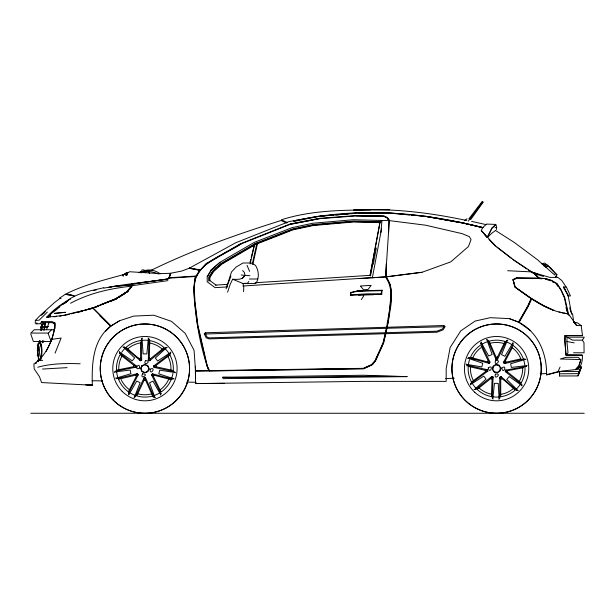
<?xml version="1.0" encoding="UTF-8"?>
<svg xmlns="http://www.w3.org/2000/svg" width="615" height="615" viewBox="0 0 615 615"><rect width="100%" height="100%" fill="white"/><g stroke="black" fill="none" stroke-linecap="round" stroke-linejoin="round"><path stroke-width="0.92" d="M119.61 353.348L119.325 351.611M474.042 389.51L475.441 389.587L491.769 376.472L493.115 377.01L492.169 398.02L493.03 399.166M386.059 277.188L386.151 270.492M122.992 347.083L124.43 347.098L140.42 360.759L141.673 360.029L141.358 339.08L142.273 338.027M350.489 292.586L357.515 290.841L382.115 290.234L381.738 294.377L366.494 294.439L350.435 295.415L350.957 294.808L350.996 292.64L350.489 292.302L350.435 295.7M521.966 385.951L521.705 384.214M386.235 263.797L385.913 276.873L422.013 272.276L450.741 261.89L468.453 246.53L471.059 239.596L469.368 236.637L462.149 233.662L425.618 225.198L389.333 220.616L385.59 276.873L372.375 277.749L381.546 228.795M518.253 390.44L516.815 390.402L500.979 376.565L499.718 377.279L499.795 398.22L498.865 399.273M574.041 322.183L577.654 322.975L581.198 325.619L582.497 335.444L565.085 335.559L564.939 341.025L566.038 355.086L582.367 355.255C582.759 360.421 581.452 368.7 575.479 369.638L578.83 365.848M388.588 232.347L388.926 220.608L387.204 217.818L384.052 216.296L356.285 215.911L318.947 218.732L290.388 224.26L240.55 244.14L206.325 263.935L200.083 270.293L195.301 277.98L194.002 289.127L194.671 301.888L197.569 325.174L207.024 366.24L209.269 370.822L363.404 368.623L372.106 364.649L375.165 360.967L383.314 343.001L385.482 333.768M155.303 397.582L153.143 397.075L145.494 380.001L145.532 377.702L144.087 377.81L135.285 396.821L134.001 397.375M566.038 355.086L567.999 352.756L566.907 341.51L567.053 337.128L565.085 335.559M170.432 353.825L170.816 352.072M577.831 375.934L559.458 375.98L559.635 371.522L579.807 371.383L581.298 367.04L581.006 367.662M559.642 371.26L559.458 375.98M38.245 361.528L38.461 356.831M38.345 361.52L38.43 359.637M507.821 340.018L506.529 340.556L497.512 359.46L496.067 359.56L496.128 357.261L489.34 341.709M136.953 395.437L144.141 380.155L144.087 377.81M148.984 344.669L149.237 339.449L148.107 338.065M149.745 341.194L149.307 358.161L148.276 360.213L149.63 360.744L165.812 347.437L167.203 347.49M470.49 384.89L470.89 383.145M148.984 339.196L148.276 360.213M243.548 291.733L243.786 287.174L242.994 283.492L232.616 279.241L230.125 284.468L227.588 292.194M141.673 360.029L140.612 357.945L140.481 341.925M497.512 359.46L497.489 357.123L504.846 341.925M491.431 396.014L492.062 379.055L493.115 377.01M499.718 377.279L500.756 379.37L500.718 396.26M41.858 321.568L52.091 321.622L55.027 323.052C54.151 335.483 49.238 348.482 41.105 357.784M128.766 394.815L136.761 381.054L140.135 382.722L134.447 397.006M51.599 329.74L48.37 333.069L48.293 333.914L51.16 341.479L33.356 341.479L30.75 333.93M507.367 340.387L501.525 354.601L504.877 356.308L513.033 342.64M148.323 338.627L146.87 353.933L143.103 353.886L142.027 338.558M381.738 294.377L381.262 293.816L381.554 290.672L382.115 290.234M380.854 232.493L382 220.439L380.378 220.401M35.193 322.275L35.378 320.43L39.944 315.687L54.489 302.565L60.093 298.306L59.501 298.237L65.305 294.308L71.509 295.331L73.562 295.884L74.061 296.684M492.823 398.597L494.452 383.314L498.219 383.399L499.119 398.743M116.22 370.192L133.709 366.686L133.862 365.333L120.563 354.932M39.106 342.747L39.322 340.948M39.206 342.678L39.422 340.879M39.867 342.747L40.083 340.948M39.975 342.678L40.19 340.879M42.274 342.747L42.497 340.948M42.381 342.678L42.596 340.879M520.767 382.622L507.59 372.06L507.759 370.707L523.573 367.693M141.542 272.545L141.888 270.016L143.549 269.847L145.409 270.669M114.382 372.336L115.297 371.222L135.938 367.24L136.153 365.802L119.587 352.995M135.938 367.24L135.415 367.14L135.638 365.656L133.862 365.333M507.59 372.06L505.822 371.714L506.053 370.238L505.53 370.138L505.299 371.568L521.728 384.567M242.994 283.492L255.748 283.492C259.515 278.326 258.9 270.539 255.44 265.326L251.374 262.997L242.971 262.997L236.045 267.095L231.494 271.984L226.405 287.643M255.087 282.754L370.092 275.343L379.886 222.638M372.752 264.096L370.584 275.72L369.984 275.359L370.453 275.851M370.092 275.343L379.978 222.638L381.239 221.761L353.325 221.085L313.15 224.59L292.679 228.934L255.041 243.625L221 263.458L212.744 270.938L208.8 277.15L208.816 281.086M373.282 264.189L376.319 247.983M40.851 330.047L41.882 324.635M44.026 330.047L45.402 322.829M41.62 330.047L42.65 324.635M40.759 330.147L41.82 324.751M41.528 330.147L42.758 323.851M43.934 330.147L45.341 322.952M385.713 333.707L387.035 328.256L444.983 326.719L443.2 329.778L437.08 332.208L217.81 338.627L208.954 338.888L206.194 337.773L204.272 333.761L205.341 332.784L443.892 325.519L444.983 326.719M252.25 264.189L257.016 242.817M252.896 264.189L257.654 242.817M250.128 263.95L254.625 244.047L251.204 257.57M204.272 333.761L205.518 334.007L206.94 336.982L209.138 337.873L385.336 332.715L386.612 327.265M386.012 332.884L383.637 343.062L375.519 360.951L372.536 364.626L363.765 368.792L195.547 371.145M387.312 327.334C389.218 310.99 396.437 291.664 386.228 276.842L359.237 278.595M385.167 333.814L382.991 343.07L375.081 360.498L371.529 364.61L363.334 368.331L195.547 370.807L194.056 350.319L185.207 333.368L171.547 321.391L153.719 315.203L133.739 316.087L119.548 320.746L110.646 326.188C92.527 340.133 91.727 364.334 92.342 385.244L41.597 382.553L39.437 376.626L34.194 368.9L33.886 363.872L35.77 363.457L36.4 362.05L39.767 359.006M386.681 327.334C388.611 311.013 395.829 291.695 385.59 276.896M567.291 313.135L567.176 313.619L568.306 314.196M43.35 342.432L43.788 340.618M250.059 262.075L250.743 259.369M467.016 366.14L467.185 365.471L466.193 364.026M578.392 366.932L581.175 366.955L578.131 375.304M578.277 374.996L578.138 375.519L579.023 373.436M54.466 329.971L51.829 339.588L46.194 351.434M385.382 333.722L388.519 320.838L391.248 291.787L390.118 284.453L385.92 277.073M168.902 278.349L170.77 273.221L181.671 271.077L189.266 268.209L200.083 270.293L206.017 263.689L240.211 243.863L290.219 223.937L319.262 218.363L356.285 215.542L384.129 216.003L387.465 217.649L389.633 220.654L353.241 219.739L312.866 223.237L292.163 227.619L254.295 242.364L220.016 262.274L211.345 269.716L207.194 276.727L207.217 281.816L215.127 287.651L227.542 286.913M580.844 359.998L579.023 365.902L575.479 369.638M579.099 364.979L580.806 359.567L560.28 358.999L565.977 357.33L576.878 357.315L578.246 357.369L580.721 359.79M126.429 273.414L129.65 271.745L159.869 273.629L170.347 273.291L168.925 277.796L167.687 278.91C146.431 282.231 124.899 283.976 103.835 288.158M169.179 277.911L170.77 273.221M496.605 225.59L496.374 229.487M226.066 288.812L230.933 276.112M215.811 285.614L215.996 285.068L227.435 284.391M46.502 329.763L49 322.644M580.076 370.03L578.023 375.842L581.175 367.378L580.299 369.454M578.538 373.743L579.353 371.506M189.266 268.209L235.714 242.771L288.996 221.592L318.739 216.196L356.362 213.059L389.679 212.928L425.703 216.265L462.234 222.745L482.614 227.711L486.565 224.075L495.828 224.421L491.877 228.057L487.18 237.575L481.291 230.494L482.614 227.711M160.569 395.084L161.069 393.408M579.522 371.498L580.045 370.138M55.05 353.179L61.123 338.035L51.652 339.38M480.715 343.677L481.23 342.002M115.643 378.025L116.881 378.686L137.23 373.72L138.221 374.781L136.399 376.18L128.228 392.039M443.453 326.542L443.892 325.519M525.948 359.583L524.726 358.906L504.323 363.634L503.347 362.566L505.184 361.182L512.679 346.937M149.63 360.744L150.598 358.614L163.698 347.959M477.555 389.087L490.778 378.586L491.769 376.472M538.202 278.372L538.517 278.026L516.777 277.849L513.033 279.641L515.262 287.136L530.999 298.214L531.252 298.913L527.97 306.255L518.799 322.199L509.358 318.632L490.355 317.686L475.126 321.053L460.85 330.785L450.142 347.513L446.175 368.639L446.175 381.369L363.404 381.369L195.547 383.576L195.324 366.279M530.999 298.214L531.099 298.844L531.66 298.844L528.293 306.332L519.075 322.383C538.256 332.361 547.019 354.102 546.581 374.858L562.148 371.029L575.709 369.592M557.882 371.914L560.065 367.117M580.883 367.586L581.175 366.955M138.221 374.781L128.466 393.408L128.812 394.207M487.18 237.575L492.008 228.25L495.967 224.606M503.347 362.566L513.317 344.046L512.979 343.247M199.637 270.277L194.955 277.842L193.687 289.434C195.132 316.802 199.583 344.792 208.777 370.538L209.269 370.822M526.033 366.678L527.147 365.287M443.73 326.849L442.5 328.964L436.873 331.201L385.336 332.715M509.358 318.632L518.537 322.091L527.732 306.078L531.129 298.506L514.924 287.059L513.033 279.641M582.382 340.172L584.25 337.181L567.053 337.128L572.504 340.126L582.382 340.172L583.973 342.601L584.081 352.802L573.572 352.749M160.892 391.571L153.427 376.418L154.15 375.265L171.431 379.701M207.194 276.727L211.483 269.977L220.016 262.274M215.996 285.068L209.892 280.586L209.346 280.84L209.346 277.288L213.174 271.269L221.346 263.873L255.302 244.063L292.855 229.395L313.25 225.075L353.356 221.561L380.585 222.215M209.892 280.586L209.884 277.427L213.597 271.592L221.669 264.266L255.548 244.47L293.024 229.818L313.343 225.505L353.379 221.992L379.978 222.638M361.336 299.605L363.78 295.769M109.247 287.413L112.945 286.559L130.757 284.83L131.233 284.299L142.25 282.523L167.857 279.118L169.102 278.164L195.632 276.489M471.021 357.507L487.418 361.889L488.156 360.751L481.261 346.299M468.33 221.162L469.414 219.501M541.938 264.027L544.544 263.02L547.788 265.519L545.982 267.571L546.943 266.787L543.706 264.289M555.453 277.05L556.952 274.79L550.317 267.617L546.158 264.327L543.391 265.211M554.361 274.997L555.36 273.49L547.481 265.311M160.938 393.738L151.567 375.004L152.382 373.805L172.715 379.171L174.014 378.571M153.427 376.418L151.967 375.358L152.804 374.12L152.382 373.805M119.548 320.746L110.815 326.05L92.734 308.046L115.928 298.744L127.751 291.341M467.592 358.368L468.899 357.776L489.179 363.373L490.001 362.181L480.845 343.347M489.179 363.373L488.748 363.05L489.602 361.828L488.156 360.751M247.338 283.492L248.791 281.462M482.944 202.52L470.852 219.401L468.938 218.771L481.691 202.104L482.79 201.743L482.944 202.52L481.691 202.104M35.908 323.921L40.275 323.69L41.697 321.714L45.272 324.236M568.821 315.426L564.739 297.537L561.18 289.926L557.167 283.723L551.447 280.371L546.035 278.703L538.924 278.018L538.571 278.51L542.03 278.841M370.76 285.837L368.085 289.481L363.511 289.75L360.751 286.413M469.898 219.094L482.79 201.743M126.613 292.171L115.904 298.882L92.734 308.046M130.026 284.807L131.441 286.413L127.067 291.956L115.543 299.205L102.859 304.187M127.582 291.956L128.673 290.572M129.773 289.188L131.964 286.413L130.757 284.83M167.903 280.64L132.248 285.683L127.382 291.695L124.115 293.586M242.633 270.539L244.301 272.353L245.031 275.397C242.694 280.132 236.998 279.394 232.616 279.241M50.492 316.81L48.024 316.81L51.921 312.697L48.024 316.81L48.431 317.156M50.607 314.819L48.777 316.94L46.617 317.194C53.444 309.745 61.661 303.556 70.671 298.975M48.262 316.94L52.106 312.528L62.207 304.44L67.735 301.15M293.386 221.123C355.693 206.755 421.344 211.668 482.906 227.604L476.402 226.22M50.492 314.757L48.539 316.81L48.954 317.156M241.787 278.672L245.031 275.397L249.921 275.728M105.396 331.462L110.815 326.05M487.388 237.544L491.669 233.323L495.613 230.433M44.272 312.851L41.205 315.349M47.355 312.097L39.16 320.2L35.378 320.43M45.433 311.605L43.711 312.889M205.518 334.007L387.035 328.256M166.642 347.629L155.326 358.03L157.64 361.005L170.501 352.603M37.53 361.213L39.644 359.298M464.556 220.685L467.023 218.717M474.611 389.387L486.05 379.117L483.767 376.119L470.806 384.367M175.344 372.89L174.522 371.76L154.034 367.409L153.604 366.025L155.849 365.548L170.094 354.801M119.01 379.124L135.438 375.219L137.23 373.72M467.008 365.164L487.449 369.753L487.856 371.145L485.612 371.591L471.244 382.176M504.323 363.634L506.13 362.158L520.913 358.853M372.398 277.619L242.833 286.013M63.86 303.672C74.469 293.163 89.959 291.126 103.843 287.682M52.436 312.697L59.64 306.885M153.604 366.025L170.478 353.471M55.511 310.214L56.957 309.061M487.856 371.145L470.844 383.499M141.143 272.483L148.538 271.484L149.845 270.554L142.457 271.546L138.99 272.706M125.721 275.666L127.32 274.744L127.005 272.768L122.9 274.974L123.208 276.389M125.26 273.983L127.897 272.768M210.461 270.5L215.035 267.494M116.058 299.205L117.596 298.237M119.126 297.268L125.276 293.409M126.467 347.752L136.361 356.462L139.459 358.668L140.612 357.945M500.756 379.37L501.925 378.656L504.992 380.9L514.786 389.726M62.522 304.556L66.466 302.18M468.899 357.776L474.219 359.052M140.42 360.759L140.174 360.282L141.465 359.537M241.264 243.84C224.36 255.24 192.503 263.497 194.294 289.396L194.97 301.811L197.876 325.181L207.355 366.271L209.454 370.538M122.992 275.074L127.005 272.768M499.926 377.771L501.225 377.033L500.979 376.565M139.997 271.991L141.488 271.376M516.777 277.849L513.056 279.694L514.932 287.036C530.745 298.706 547.896 311.298 567.952 313.865L564.27 297.422L560.849 290.026L556.783 283.73L551.109 280.409L545.743 278.756L538.025 278.049M513.417 279.925L517.069 278.118L537.91 278.48L538.233 277.988L534.304 273.583L514.463 260.46L495.336 245.739L481.291 230.494L481.568 231.232M150.983 270.385C192.787 249.974 236.737 234.407 281.07 220.516L286.521 223.03M70.51 303.272C89.321 293.132 110.147 288.512 131.241 286.19L131.441 286.413M486.288 224.667L471.582 221.369M139.397 272.614L140.835 272.022M101.882 304.187L115.382 298.882L126.867 291.695L131.241 286.19L130.242 284.83M94.072 307.638L102.013 304.517M110.984 301.196L115.213 299.536M95.471 307.292L98.116 306.247M571.658 314.296L567.952 294.654L565.162 289.757L564.585 289.726L563.609 287.051L564.078 286.874M93.057 307.654L84.155 310.483M85.024 310.291L93.58 307.654M93.188 307.984L71.156 313.85M294.178 221.085L296.676 220.216M294.823 221.154L318.739 216.403M543.929 266.049L545.313 265.603L546.697 266.533M88.698 309.537L93.173 308.169M116.212 378.148L130.926 373.689L130.126 370.007L114.89 371.998M525.387 359.452L510.627 363.742L511.38 367.432L526.64 365.618M546.581 374.858L557.19 371.829M124.822 274.244C104.788 279.848 84.347 284.668 65.674 294.093L68.803 294.301L73.977 295.707L74.569 296.63M154.034 367.409L156.302 366.832L172.8 370.438M37.738 367.232C51.429 363.427 66.036 363.25 80.165 363.773M468.715 366.502L485.174 370.299L487.449 369.753M76.291 312.182L62.938 315.441L56.203 316.241M63.937 315.564L69.357 314.28M108.87 287.397L112.56 286.529L130.957 285.006M93.872 290.472L96.586 289.842M75.707 312.435L84.509 310.291M78.635 311.759L82.287 310.921M78.735 312.105L82.387 311.259M505.53 370.138L526.225 366.386M350.996 292.64L357.63 291.272L381.554 290.672M290.318 224.306L319.308 218.732M92.434 307.954L93.057 307.838M127.32 274.744L126.16 274.966L125.844 272.991M531.322 272.107L534.65 273.813L543.56 276.404M131.233 284.299L167.957 278.995M386.228 276.842L422.013 272.276M59.663 316.179L61.346 315.979M124.43 347.098L128.704 350.512M144.141 380.155L145.494 380.001M516.815 390.402L512.579 386.943M496.128 357.261L497.489 357.123M49.976 316.81L56.711 316.241M53.628 316.825L56.296 316.579M321.56 216.165L327.203 215.696M329.087 215.534L333.791 215.142M336.613 214.912L341.31 214.52M343.193 214.358L348.836 213.889M350.719 213.736L356.362 213.259M319.992 216.18L324.751 215.788M327.611 215.55L332.369 215.158M335.229 214.919L339.987 214.527M342.839 214.297L347.606 213.905M349.505 213.743L354.263 213.351M144.064 378.348L145.555 378.233M350.957 294.808L366.494 293.878L381.262 293.816M67.081 367.647L42.512 369.046M496.051 359.029L497.543 358.929M169.371 277.734L195.962 276.043M243.64 283.43L246.5 283.261M360.413 285.998L371.099 285.383M358.46 295.154L373.643 294.723M570.52 311.19L569.721 307.738M445.644 378.617L454.239 378.187M540.124 373.858L546.804 373.52M357.515 291.133L362.904 290.88M130.388 284.768L130.803 284.76M371.86 290.588L373.643 290.541M359.145 213.221L377.671 212.951M224.337 383.36L195.547 383.576M370.561 209.83L353.687 210.015C390.125 208.231 426.556 212.152 462.234 219.586L466.908 220.478M559.542 373.797L578.8 373.643M407.076 376.626C345.561 375.342 284.053 378.809 222.538 377.256L363.442 375.242L407.076 376.626L222.838 378.632M389.679 209.761C353.579 210.315 316.133 208.616 281.378 219.809L287.582 222.715M37.315 344.046L38.307 344.046M37.315 349.197L38.307 349.189M577.639 369.154L580.606 369.192M48.6 326.473L40.536 326.496M47.639 327.564L40.436 327.58M495.06 227.604L496.82 227.604M249.359 279.01L257.762 279.01M563.609 287.051L568.152 295.969L570.474 295.923L566.407 287.082L564.216 287.167L565.162 289.757M65.574 294.354L71.025 295.177M60.593 298.521L61.077 298.521M46.617 317.194L48.623 317.194M35.178 323.075L37.169 323.075M581.198 325.619L576.632 325.543L573.718 322.068M54.543 329.74L34.209 329.74L30.858 333.084L48.37 333.069M582.29 335.705L565.016 335.636L564.862 341.041L565.938 354.932L582.121 355.001M37.215 345.13L38.199 345.13M37.215 350.281L38.199 350.281M37.315 354.586L38.307 354.586M37.215 355.67L38.199 355.67M39.921 360.352L42.712 360.352M35.132 362.95L36.331 362.95M195.532 370.538L208.777 370.538M30.75 413.257L584.25 413.257M377.141 212.882L389.679 213.059M356.123 215.88L383.921 216.288L387.135 217.871L389.633 220.654M92.112 380.739L102.62 380.893M186.699 382.115L196.254 382.253M507.613 270.723L531.644 271.884M531.814 271.999L535.142 273.729L538.924 278.018M391.578 213.305L409.59 214.973M411.481 215.15L416.224 215.596M418.123 215.765L422.859 216.211M241.195 274.99L245.031 275.397M199.983 269.839L189.758 267.971M563.555 312.912L565.408 313.181M174.891 372.529L159.7 370.168L158.816 373.828L173.415 378.648M55.027 323.052L52.575 322.644L54.566 324.013L54.712 329.102M200.083 270.293L189.628 268.317M466.654 364.388L481.814 366.924L482.737 363.281L468.2 358.284M425.703 216.403L437.88 218.563M439.756 218.894L441.624 219.232M443.5 219.563L462.234 222.884M425.703 216.472L462.234 222.945M40.275 323.69L45.172 324.589M566.907 341.51L574.172 342.878M467.577 224.083L463.118 223.084L475.518 225.982M469.36 224.483L475.603 225.889M559.104 311.928L562.633 312.781M209.346 277.288L209.884 277.427M133.709 366.686L135.415 367.14M476.517 226.136L482.906 227.604M71.801 295.385L73.177 295.754M486.526 339.565L488.141 340.341M506.053 370.238L507.759 370.707M135.638 365.656L136.153 365.802M505.299 371.568L505.822 371.714M545.49 279.172L550.748 280.794M531.414 272.014L549.81 277.403L557.267 277.403L555.868 276.158M532.644 272.284L537.61 273.959M158.947 274.075C153.581 272.276 147.485 270.039 141.896 272.045C147.546 268.263 155.034 270.062 160.238 273.783M149.307 358.161L150.598 358.614M490.778 378.586L492.062 379.055M148.492 359.729L149.883 360.267M491.516 376.941L492.899 377.495M518.537 322.091L519.075 322.383M553.769 310.49L544.337 306.209L531.66 298.844M553.008 309.906L543.845 305.747L531.545 298.559M45.21 324.228L42.789 322.644L52.928 322.644L54.258 323.559M573.71 321.691L575.971 322.975M552.339 281.724L553.923 282.662M495.629 230.533L514.186 242.379L537.695 259.891L553.769 274.275M526.771 268.932L512.879 259.53M528.316 269.954L530.637 271.499M119.587 352.134L132.248 360.851L134.631 357.938L123.569 347.267M521.712 385.421L509.159 376.557L506.745 379.447L517.676 390.248M518.806 322.222L530.553 330.709M496.958 247.284L511.365 258.361M557.728 277.327L561.803 280.517L565.985 286.844M555.36 273.49L556.952 274.79M41.697 321.714L42.881 322.683M152.804 374.12L154.15 375.265M487.418 361.889L488.748 363.05M151.567 375.004L151.967 375.358M489.602 361.828L490.001 362.181M110.984 325.919L92.911 307.784M110.646 326.188L99.884 315.826M135.438 375.219L136.399 376.18M488.963 239.496L495.444 246.115M505.184 361.182L506.13 362.158M136.799 374.035L137.814 375.119M534.65 273.813L538.517 278.026M503.754 362.227L504.761 363.327M484.605 234.592L486.442 236.744M570.559 311.367L572.634 314.273L573.703 321.814M131.218 284.276L132.248 285.683M576.632 325.543L568.752 314.296L567.276 313.512M556.314 284.053L557.813 286.313M387.135 217.871L388.926 220.608M247.038 265.326L249.598 271.392M73.862 295.93L74.346 296.73M160.561 394.507L152.943 381.162L149.53 382.753L154.857 397.167M481.23 342.586L488.702 356.016L492.123 354.463L486.965 339.987M145.532 377.702L154.019 396.944M496.067 359.56L487.803 340.218M148.538 271.484L149.445 273.398M140.328 271.43L141.043 272.983M139.459 358.668L140.174 360.282M567.491 294.331L568.199 295.961M501.225 377.033L501.925 378.656M205.341 332.784L205.756 333.784M155.849 365.548L156.302 366.832M485.174 370.299L485.612 371.591M154.111 365.887L154.557 367.309M486.919 369.838L487.349 371.276M566.008 307.554L566.861 311.275M54.919 324.013L55.042 328.249M195.547 370.83L195.547 378.217M41.636 356.631A6.112 1.461 -90 0 1 39.445 351.357A6.104 1.461 90 0 1 40.905 345.269A6.089 1.453 -90 0 1 41.636 346.084M37.907 350.435A8.994 2.03 -90 0 1 41.051 343.893A8.994 2.03 -90 0 1 40.874 359.298A8.994 2.03 -90 0 1 37.892 351.357M37.769 351.357A8.587 1.937 89.9 0 1 39.698 342.778A8.579 1.93 -90 0 0 38.745 343.939M39.698 342.778A8.587 1.937 89.9 0 1 41.643 351.357L40.667 358.791A8.579 1.93 -90 0 1 38.176 356.592A8.579 1.93 -90 0 1 38.345 345.307M172.961 373.382A28.451 28.451 0 0 1 161.222 391.955M158.947 393.385A28.451 28.451 0 0 1 154.834 395.307M152.266 396.129A28.451 28.451 0 0 1 130.503 393.177M128.965 392.209A28.451 28.451 0 0 1 118.418 379.025M117.811 377.318A28.451 28.451 0 0 1 116.658 372.006M116.566 371.122A28.451 28.451 0 0 1 120.625 353.825M121.601 352.326A28.451 28.451 0 0 1 141.066 340.456M142.88 340.272A28.451 28.451 0 0 1 147.385 340.303M149.161 340.518A28.451 28.451 0 0 1 165.02 348.528M165.643 349.166A28.451 28.451 0 0 1 173.207 371.575M168.91 378.848A26.13 26.13 0 0 1 159.846 390.048M151.621 393.884A26.13 26.13 0 0 1 137.214 393.631M129.873 390.048A26.13 26.13 0 0 1 121.178 379.686M118.772 370.03A26.13 26.13 0 0 1 122.016 355.962M127.051 349.528A26.13 26.13 0 0 1 140.758 342.839M148.93 342.839A26.13 26.13 0 0 1 162.683 349.543M167.718 355.993A26.13 26.13 0 0 1 170.885 370.922M524.979 366.832A28.451 28.451 0 0 1 520.498 384.029M520.006 384.775A28.451 28.451 0 0 1 472.62 383.952M471.274 381.623A28.451 28.451 0 0 1 468.269 365.864M468.499 364.065A28.451 28.451 0 0 1 469.56 359.721M470.183 358.015A28.451 28.451 0 0 1 487.326 341.717M488.172 341.44A28.451 28.451 0 0 1 511.611 344.462M513.125 345.476A28.451 28.451 0 0 1 523.327 358.906M523.888 360.644A28.451 28.451 0 0 1 524.81 365.056M522.658 367.101A26.13 26.13 0 0 1 519.006 381.961M513.763 388.242A26.13 26.13 0 0 1 500.756 394.361M491.685 394.238A26.13 26.13 0 0 1 478.816 387.742M473.335 380.516A26.13 26.13 0 0 1 470.537 366.379M472.489 358.445A26.13 26.13 0 0 1 480.776 347.759M489.709 343.362A26.13 26.13 0 0 1 505.007 343.846M512.234 347.66A26.13 26.13 0 0 1 520.928 359.114M500.718 367.724L500.141 370.914L497.474 372.759L494.291 372.183L492.446 369.515L493.022 366.325L495.69 364.487L498.88 365.064L500.718 367.724M493.353 366.54L492.83 369.43L494.498 371.852L497.397 372.375L499.81 370.699L500.341 367.808L498.665 365.395L495.775 364.864L493.353 366.54M488.241 368.001C489.955 375.419 494.229 363.365 488.241 368.001M495.444 360.667C493.707 368.024 502.909 359.152 495.444 360.667M495.352 374.151C493.614 381.515 502.809 372.644 495.352 374.151M501.732 368.093C503.431 375.511 507.721 363.473 501.732 368.093M141.911 365.648L140.674 368.646L141.911 371.637L144.909 372.875L147.9 371.637L149.145 368.646L147.9 365.648L144.909 364.411L141.911 365.648M142.188 365.933L141.066 368.646L142.188 371.36L144.909 372.49L147.623 371.36L148.753 368.646L147.623 365.933L144.909 364.803L142.188 365.933M139.828 367.97C133.186 371.698 139.228 360.428 139.828 367.97M145.478 360.628C142.219 367.463 153.089 360.721 145.478 360.628M142.542 373.789C139.282 380.624 150.152 373.889 142.542 373.789M150.052 369.215C150.152 376.826 156.887 365.956 150.052 369.215M65.536 312.305L54.32 313.396L65.536 312.305M92.342 385.236L85.716 384.667L92.342 385.244M113.368 400.219A44.657 44.657 0 0 0 188.082 380.201A44.657 44.657 0 0 0 133.386 325.512A44.657 44.657 0 0 0 113.368 400.219M113.298 400.219A44.657 44.657 0 0 0 188.006 380.201A44.657 44.657 0 0 0 133.317 325.512A44.657 44.657 0 0 0 113.298 400.219M122.193 391.386A32.165 32.165 0 0 0 176.013 376.972A32.165 32.165 0 0 0 136.615 337.574A32.165 32.165 0 0 0 122.193 391.386M469.745 404.339A44.657 44.657 0 0 0 540.916 374.066A44.657 44.657 0 0 0 479.116 327.564A44.657 44.657 0 0 0 469.745 404.339M469.729 404.27A44.657 44.657 0 0 0 540.9 373.997A44.657 44.657 0 0 0 479.093 327.495A44.657 44.657 0 0 0 469.729 404.27M474.734 392.255A32.165 32.165 0 0 0 527.954 375.78A32.165 32.165 0 0 0 487.08 337.927A32.165 32.165 0 0 0 474.734 392.255"/></g></svg>
